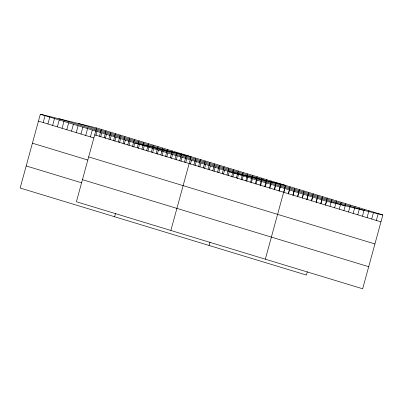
<?xml version="1.0" encoding="UTF-8"?>
<svg xmlns="http://www.w3.org/2000/svg" width="403" height="403" viewBox="0 0 403 403"><rect width="100%" height="100%" fill="white"/><g stroke="black" fill="none" stroke-linecap="round" stroke-linejoin="round"><path stroke-width="0.6" d="M96.589 127.942L76.399 201.752L362.66 288.78L382.85 214.97L96.589 127.942L40.34 114.22L20.15 188.03L306.411 275.058L307.318 271.748M43.181 122.547L45.065 115.656M47.902 123.983L49.791 117.092M52.627 125.419L54.511 118.527M57.352 126.854L59.236 119.963M62.072 128.29L63.961 121.399M66.797 129.726L68.681 122.834M71.517 131.161L73.406 124.27M76.243 132.597L78.127 125.706M80.968 134.033L82.852 127.141M85.688 135.468L87.577 128.577M90.413 136.904L92.297 130.013M95.924 135.468L97.022 131.449M99.425 136.269L101.309 129.378M100.644 136.904L101.747 132.884M104.15 137.705L106.034 130.814M105.369 138.345L106.468 134.32M108.87 139.141L110.76 132.249M110.09 139.781L111.193 135.761M113.596 140.576L115.48 133.685M114.815 141.216L115.913 137.196M118.321 142.012L120.205 135.121M119.54 142.652L120.638 138.632M123.041 143.448L124.93 136.557M124.26 144.088L125.363 140.068M127.766 144.884L129.65 137.992M128.985 145.523L130.083 141.503M132.491 146.324L134.375 139.428M114.618 216.749L115.525 213.434M133.71 146.959L134.809 142.939L191.052 156.661L170.862 230.471M137.211 147.76L139.1 140.864M138.431 148.395L139.534 144.375M141.937 149.196L143.821 142.299M143.156 149.83L144.254 145.81M146.657 150.631L148.546 143.74M147.881 151.266L148.979 147.246M151.382 152.067L153.266 145.176M152.601 152.702L153.704 148.682M156.107 153.503L157.991 146.611M157.326 154.137L158.424 150.118M160.827 154.938L162.716 148.047M162.046 155.573L163.15 151.553M165.552 156.374L167.436 149.483M166.771 157.009L167.87 152.989M170.278 157.81L172.162 150.918M171.497 158.444L172.595 154.425M174.998 159.245L176.887 152.354M176.217 159.885L177.32 155.86M179.723 160.681L181.607 153.79M180.942 161.321L182.04 157.296M184.448 162.117L186.332 155.226M185.667 162.757L186.765 158.737M190.387 164.192L191.49 160.172M193.893 164.988L195.777 158.097M195.112 165.628L196.211 161.608M198.614 166.424L200.503 159.533M199.833 167.064L200.936 163.044M203.339 167.86L205.223 160.968M204.558 168.499L205.656 164.479M208.064 169.3L209.948 162.404M209.283 169.935L210.381 165.915M212.784 170.736L214.673 163.84M214.003 171.371L215.106 167.351M217.509 172.172L219.393 165.275M218.728 172.806L219.826 168.786M222.234 173.607L224.118 166.716M223.453 174.242L224.552 170.222M226.954 175.043L228.844 168.152M209.081 245.467L209.988 242.158M228.174 175.678L229.277 171.658L285.52 185.38L265.33 259.189M231.68 176.479L233.564 169.587M232.808 177.088L233.911 173.068M236.4 177.914L238.289 171.023M237.443 178.499L238.546 174.479M241.125 179.35L243.009 172.459M242.077 179.904L243.18 175.884M245.85 180.786L247.734 173.894M246.712 181.315L247.815 177.295M250.57 182.221L252.459 175.33M251.346 182.725L252.449 178.705M255.295 183.657L257.179 176.766M255.986 184.131L257.084 180.111M260.021 185.093L261.905 178.202M260.62 185.541L261.718 181.521M264.741 186.529L266.63 179.637M265.255 186.952L266.353 182.932M269.466 187.964L271.35 181.073M269.889 188.362L270.987 184.342M274.191 189.4L276.075 182.509M274.524 189.768L275.622 185.748M278.911 190.841L280.795 183.944M279.158 191.178L280.256 187.158M283.793 192.589L284.891 188.569M288.271 193.682L290.155 186.791M288.427 193.999L289.525 189.974M292.905 195.092L294.789 188.201M293.062 195.405L294.16 191.385M297.54 196.503L299.424 189.612M297.696 196.815L298.794 192.795M302.174 197.908L304.058 191.017M302.331 198.226L303.429 194.206M306.809 199.319L308.693 192.427M306.965 199.631L308.063 195.611M311.443 200.729L313.327 193.838M311.6 201.042L312.698 197.022M316.078 202.14L317.962 195.243M316.234 202.452L317.332 198.432M320.712 203.545L322.596 196.654M320.869 203.863L321.967 199.838M325.347 204.956L327.231 198.064M325.503 205.268L326.601 201.248L40.34 114.22M329.981 206.366L331.87 199.475M334.616 207.772L336.505 200.88M339.25 209.182L341.14 202.291M343.885 210.593L345.774 203.701M348.519 212.003L350.409 205.107M353.154 213.409L355.043 206.517M357.788 214.819L359.678 207.928M362.428 216.23L364.312 209.338M367.062 217.635L368.947 210.744M371.697 219.046L373.581 212.154M376.331 220.456L378.216 213.565M326.601 201.248L382.85 214.97M78.026 123.414L364.287 210.442M58.903 118.749L345.164 205.777M94.705 134.834L380.966 221.867M38.456 121.112L93.954 137.982M88.66 156.918L374.921 243.946M32.416 143.191L87.914 160.067M82.439 179.667L368.7 266.7M26.19 165.945L81.688 182.816"/></g></svg>
